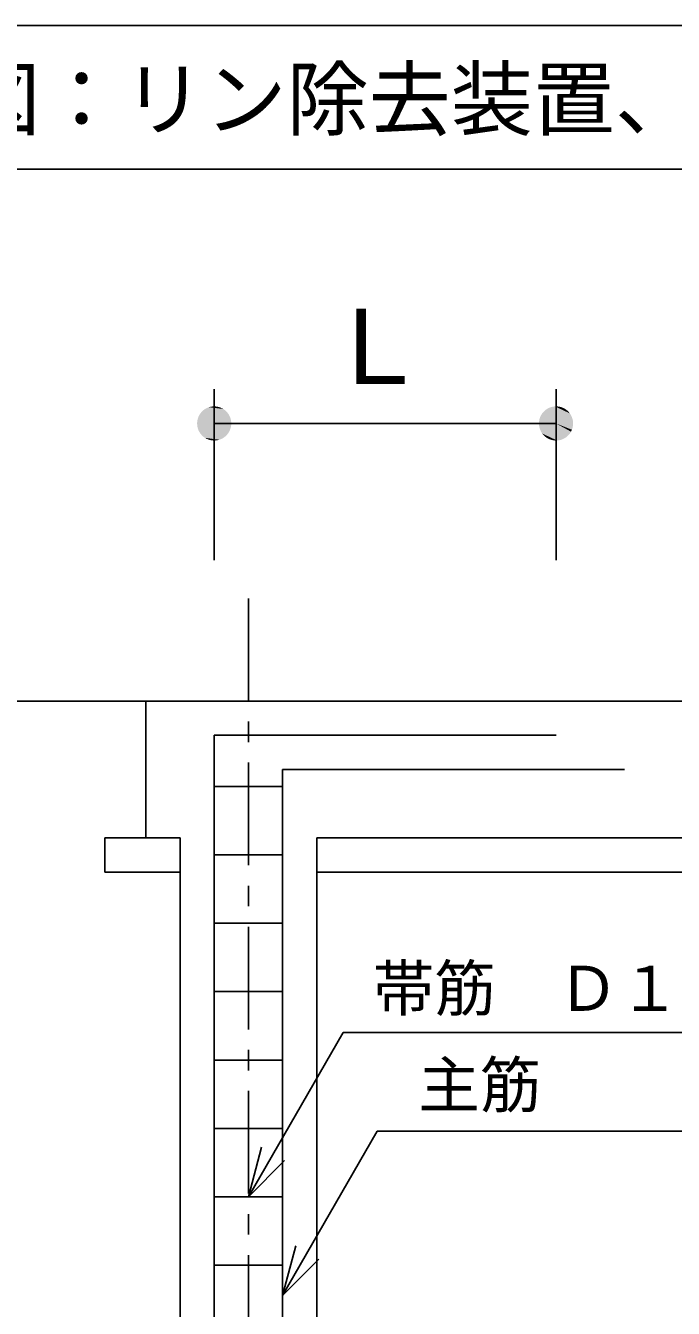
# Model space of a CAD drawing. Units: millimetres, scale not verified. Extents: x -23334 to 8910, y -6308 to 6308.
# Drawn here: x 162 to 1109, y 1041 to 2917 of the extents above; entities that cross this region are included whole.
import ezdxf
from ezdxf.enums import TextEntityAlignment as Align

# ---------------------------------------------------------------- set-up
doc = ezdxf.new("R2010")
doc.units = ezdxf.units.MM
doc.header["$LTSCALE"] = 30
doc.linetypes.add('CHAIN1', pattern=[8, 5, -1, 1, -1])
for name, color, linetype, lineweight in [('0-D_07', 7, 'Continuous', 25), ('0-E_製作', 5, 'Continuous', 25), ('1-A_SUNPO', 52, 'Continuous', 25)]:
    doc.layers.add(name, color=color, linetype=linetype, lineweight=lineweight)
doc.styles.add('ＭＳ ゴシック', font='')
doc.styles.get('ＭＳ ゴシック').set_extended_font_data('MS Gothic')

msp = doc.modelspace()

# ---------------------------------------------------------------- linework, layer by layer
at = {"layer": '0-D_07', "color": 3}
for p, q in [((2949.96, 2916.75), (-229.58, 2916.75)), ((2949.96, 2706.75), (-229.58, 2706.75))]:
    msp.add_line(p, q, dxfattribs=at)
at = {"layer": '0-E_製作', "color": 2, "linetype": 'CHAIN1'}
msp.add_line((487.78, 2079.24), (487.78, -416.78), dxfattribs=at)
at = {"layer": '0-E_製作', "color": 2}
for p, q in [((2512.48, 1929.24), (-777.22, 1929.24)), ((337.78, 1929.24), (337.78, 1729.24)), ((277.78, 1729.24), (277.78, 1679.24)), ((277.78, 1729.24), (387.78, 1729.24)), ((387.78, 1729.24), (387.78, 49.24)), ((587.78, 1729.24), (2227.78, 1729.24)), ((587.78, 1729.24), (587.78, 49.24)), ((607.78, 1729.24), (607.78, 1728.46)), ((277.78, 1679.24), (387.78, 1679.24)), ((587.78, 1679.24), (2227.78, 1679.24)), ((487.78, 1204.49), (626.35, 1444.49)), ((626.35, 1444.49), (1687.74, 1444.49)), ((507.19, 1276.93), (487.78, 1204.49)), ((487.78, 1204.49), (540.81, 1257.52)), ((557.19, 1132.88), (537.78, 1060.44)), ((537.78, 1060.44), (590.81, 1113.47))]:
    msp.add_line(p, q, dxfattribs=at)
at = {"layer": '0-E_製作', "color": 3}
for p, q in [((437.78, -100.76), (437.78, 1879.24)), ((437.78, 1879.24), (937.78, 1879.24)), ((537.78, -50.76), (537.78, 1829.24)), ((537.78, 1829.24), (1037.78, 1829.24)), ((437.78, 1804.49), (537.78, 1804.49)), ((437.78, 1704.49), (537.78, 1704.49)), ((437.78, 1604.49), (537.78, 1604.49)), ((437.78, 1504.49), (537.78, 1504.49)), ((437.78, 1404.49), (537.78, 1404.49)), ((437.78, 1304.49), (537.78, 1304.49)), ((437.78, 1204.49), (537.78, 1204.49)), ((437.78, 1104.49), (537.78, 1104.49))]:
    msp.add_line(p, q, dxfattribs=at)
at = {"layer": '0-E_製作', "color": 2}
msp.add_lwpolyline([(537.78, 1060.44), (676.34, 1300.44), (1656.35, 1300.44)], dxfattribs=at)
at = {"layer": '1-A_SUNPO', "color": 2}
for p, q in [((437.78, 2135.16), (437.78, 2385.16)), ((937.78, 2135.16), (937.78, 2385.16)), ((437.78, 2335.16), (937.78, 2335.16))]:
    msp.add_line(p, q, dxfattribs=at)
at = {"layer": '1-A_SUNPO'}
for points in [[(462.78, 2335.16), (413.56, 2341.37), (414.53, 2344.36)], [(462.58, 2338.29), (414.53, 2344.36), (415.87, 2347.2)], [(462.78, 2335.16), (414.53, 2344.36), (462.58, 2338.29)], [(461.99, 2341.37), (415.87, 2347.2), (417.55, 2349.85)], [(462.58, 2338.29), (415.87, 2347.2), (461.99, 2341.37)], [(461.02, 2344.36), (417.55, 2349.85), (419.55, 2352.27)], [(461.99, 2341.37), (417.55, 2349.85), (461.02, 2344.36)], [(459.69, 2347.2), (419.55, 2352.27), (421.84, 2354.42)], [(461.02, 2344.36), (419.55, 2352.27), (459.69, 2347.2)], [(458, 2349.85), (421.84, 2354.42), (424.38, 2356.27)], [(459.69, 2347.2), (421.84, 2354.42), (458, 2349.85)], [(456, 2352.27), (424.38, 2356.27), (427.13, 2357.78)], [(458, 2349.85), (424.38, 2356.27), (456, 2352.27)], [(453.71, 2354.42), (427.13, 2357.78), (430.05, 2358.93)], [(456, 2352.27), (427.13, 2357.78), (453.71, 2354.42)], [(451.17, 2356.27), (430.05, 2358.93), (433.09, 2359.71)], [(453.71, 2354.42), (430.05, 2358.93), (451.17, 2356.27)], [(448.42, 2357.78), (433.09, 2359.71), (436.21, 2360.11)], [(451.17, 2356.27), (433.09, 2359.71), (448.42, 2357.78)], [(445.5, 2358.93), (436.21, 2360.11), (439.35, 2360.11)], [(448.42, 2357.78), (436.21, 2360.11), (445.5, 2358.93)], [(445.5, 2358.93), (439.35, 2360.11), (442.46, 2359.71)], [(962.78, 2335.16), (913.56, 2341.37), (914.53, 2344.36)], [(962.78, 2335.16), (914.53, 2344.36), (915.87, 2347.2)], [(962.78, 2335.16), (915.87, 2347.2), (917.55, 2349.85)], [(962.78, 2335.16), (917.55, 2349.85), (919.55, 2352.27)], [(962.78, 2335.16), (919.55, 2352.27), (921.84, 2354.42)], [(962.58, 2338.29), (921.84, 2354.42), (924.38, 2356.27)], [(962.78, 2335.16), (921.84, 2354.42), (962.58, 2338.29)], [(961.99, 2341.37), (924.38, 2356.27), (927.13, 2357.78)], [(962.58, 2338.29), (924.38, 2356.27), (961.99, 2341.37)], [(961.02, 2344.36), (927.13, 2357.78), (930.05, 2358.93)], [(961.99, 2341.37), (927.13, 2357.78), (961.02, 2344.36)], [(959.69, 2347.2), (930.05, 2358.93), (933.09, 2359.71)], [(961.02, 2344.36), (930.05, 2358.93), (959.69, 2347.2)], [(958, 2349.85), (933.09, 2359.71), (936.21, 2360.11)], [(959.69, 2347.2), (933.09, 2359.71), (958, 2349.85)], [(956, 2352.27), (936.21, 2360.11), (939.35, 2360.11)], [(958, 2349.85), (936.21, 2360.11), (956, 2352.27)], [(953.71, 2354.42), (939.35, 2360.11), (942.46, 2359.71)], [(956, 2352.27), (939.35, 2360.11), (953.71, 2354.42)], [(951.17, 2356.27), (942.46, 2359.71), (945.5, 2358.93)], [(953.71, 2354.42), (942.46, 2359.71), (951.17, 2356.27)], [(951.17, 2356.27), (945.5, 2358.93), (948.42, 2357.78)], [(412.98, 2338.29), (437.73, 2335.16), (412.78, 2335.16)], [(437.73, 2335.15), (412.78, 2335.16), (437.73, 2335.16)], [(437.73, 2335.15), (412.78, 2335.16), (437.73, 2335.15)], [(437.73, 2335.14), (412.78, 2335.16), (437.73, 2335.15)], [(437.74, 2335.13), (412.78, 2335.16), (437.73, 2335.14)], [(437.74, 2335.13), (412.78, 2335.16), (437.74, 2335.13)], [(437.74, 2335.12), (412.78, 2335.16), (437.74, 2335.13)], [(437.75, 2335.12), (412.78, 2335.16), (437.74, 2335.12)], [(437.75, 2335.12), (412.78, 2335.16), (437.75, 2335.12)], [(437.76, 2335.11), (412.78, 2335.16), (437.75, 2335.12)], [(437.76, 2335.11), (412.78, 2335.16), (437.76, 2335.11)], [(437.77, 2335.11), (412.78, 2335.16), (437.76, 2335.11)], [(461.99, 2328.94), (412.78, 2335.16), (437.77, 2335.11)], [(461.02, 2325.95), (412.78, 2335.16), (461.99, 2328.94)], [(461.02, 2325.95), (412.98, 2332.02), (412.78, 2335.16)], [(462.78, 2335.16), (412.98, 2338.29), (413.56, 2341.37)], [(412.98, 2338.29), (437.73, 2335.16), (437.73, 2335.16)], [(412.98, 2338.29), (437.73, 2335.17), (437.73, 2335.16)], [(412.98, 2338.29), (437.73, 2335.18), (437.73, 2335.17)], [(412.98, 2338.29), (437.74, 2335.18), (437.73, 2335.18)], [(412.98, 2338.29), (437.74, 2335.19), (437.74, 2335.18)], [(412.98, 2338.29), (437.74, 2335.19), (437.74, 2335.19)], [(412.98, 2338.29), (437.75, 2335.2), (437.74, 2335.19)], [(412.98, 2338.29), (437.75, 2335.2), (437.75, 2335.2)], [(412.98, 2338.29), (437.76, 2335.2), (437.75, 2335.2)], [(412.98, 2338.29), (437.76, 2335.21), (437.76, 2335.2)], [(412.98, 2338.29), (437.77, 2335.21), (437.76, 2335.21)], [(412.98, 2338.29), (437.78, 2335.21), (437.77, 2335.21)], [(412.98, 2338.29), (437.78, 2335.21), (437.78, 2335.21)], [(462.78, 2335.16), (437.78, 2335.21), (412.98, 2338.29)], [(459.69, 2323.11), (412.98, 2332.02), (461.02, 2325.95)], [(459.69, 2323.11), (413.56, 2328.94), (412.98, 2332.02)], [(458, 2320.46), (413.56, 2328.94), (459.69, 2323.11)], [(458, 2320.46), (414.53, 2325.95), (413.56, 2328.94)], [(456, 2318.04), (414.53, 2325.95), (458, 2320.46)], [(456, 2318.04), (415.87, 2323.11), (414.53, 2325.95)], [(461.99, 2328.94), (437.77, 2335.11), (437.78, 2335.11)], [(462.78, 2335.16), (437.79, 2335.21), (437.78, 2335.21)], [(461.99, 2328.94), (437.78, 2335.11), (437.79, 2335.11)], [(461.99, 2328.94), (437.78, 2335.11), (437.78, 2335.11)], [(462.78, 2335.16), (437.79, 2335.21), (437.79, 2335.21)], [(462.78, 2335.16), (437.8, 2335.2), (437.79, 2335.21)], [(461.99, 2328.94), (437.79, 2335.11), (437.8, 2335.11)], [(461.99, 2328.94), (437.79, 2335.11), (437.79, 2335.11)], [(462.78, 2335.16), (437.81, 2335.2), (437.8, 2335.2)], [(461.99, 2328.94), (437.8, 2335.11), (437.81, 2335.12)], [(462.78, 2335.16), (437.81, 2335.2), (437.81, 2335.2)], [(462.78, 2335.16), (437.82, 2335.19), (437.81, 2335.2)], [(461.99, 2328.94), (437.81, 2335.12), (437.82, 2335.12)], [(461.99, 2328.94), (437.81, 2335.12), (437.81, 2335.12)], [(462.78, 2335.16), (437.82, 2335.19), (437.82, 2335.19)], [(462.78, 2335.16), (437.82, 2335.18), (437.82, 2335.19)], [(462.78, 2335.16), (437.83, 2335.18), (437.82, 2335.18)], [(461.99, 2328.94), (437.82, 2335.13), (437.83, 2335.14)], [(461.99, 2328.94), (437.82, 2335.13), (437.82, 2335.13)], [(461.99, 2328.94), (437.82, 2335.12), (437.82, 2335.13)], [(462.78, 2335.16), (437.83, 2335.17), (437.83, 2335.18)], [(462.78, 2335.16), (437.83, 2335.16), (437.83, 2335.17)], [(462.58, 2332.02), (437.83, 2335.16), (462.78, 2335.16)], [(461.99, 2328.94), (437.83, 2335.16), (462.58, 2332.02)], [(461.99, 2328.94), (437.83, 2335.15), (437.83, 2335.16)], [(437.83, 2335.16), (437.83, 2335.16), (462.78, 2335.16)], [(461.99, 2328.94), (437.83, 2335.15), (437.83, 2335.15)], [(461.99, 2328.94), (437.83, 2335.14), (437.83, 2335.15)], [(912.98, 2338.29), (937.73, 2335.16), (912.78, 2335.16)], [(937.73, 2335.15), (912.78, 2335.16), (937.73, 2335.16)], [(937.73, 2335.15), (912.78, 2335.16), (937.73, 2335.15)], [(937.73, 2335.14), (912.78, 2335.16), (937.73, 2335.15)], [(937.74, 2335.13), (912.78, 2335.16), (937.73, 2335.14)], [(937.74, 2335.13), (912.78, 2335.16), (937.74, 2335.13)], [(937.74, 2335.12), (912.78, 2335.16), (937.74, 2335.13)], [(937.75, 2335.12), (912.78, 2335.16), (937.74, 2335.12)], [(937.75, 2335.12), (912.78, 2335.16), (937.75, 2335.12)], [(937.76, 2335.11), (912.78, 2335.16), (937.75, 2335.12)], [(959.69, 2323.11), (912.78, 2335.16), (937.76, 2335.11)], [(958, 2320.46), (912.78, 2335.16), (959.69, 2323.11)], [(956, 2318.04), (912.78, 2335.16), (958, 2320.46)], [(953.71, 2315.89), (912.78, 2335.16), (956, 2318.04)], [(953.71, 2315.89), (912.98, 2332.02), (912.78, 2335.16)], [(962.78, 2335.16), (912.98, 2338.29), (913.56, 2341.37)], [(912.98, 2338.29), (937.73, 2335.16), (937.73, 2335.16)], [(912.98, 2338.29), (937.73, 2335.17), (937.73, 2335.16)], [(912.98, 2338.29), (937.73, 2335.18), (937.73, 2335.17)], [(912.98, 2338.29), (937.74, 2335.18), (937.73, 2335.18)], [(912.98, 2338.29), (937.74, 2335.19), (937.74, 2335.18)], [(912.98, 2338.29), (937.74, 2335.19), (937.74, 2335.19)], [(912.98, 2338.29), (937.75, 2335.2), (937.74, 2335.19)], [(912.98, 2338.29), (937.75, 2335.2), (937.75, 2335.2)], [(912.98, 2338.29), (937.76, 2335.2), (937.75, 2335.2)], [(912.98, 2338.29), (937.76, 2335.21), (937.76, 2335.2)], [(912.98, 2338.29), (937.77, 2335.21), (937.76, 2335.21)], [(912.98, 2338.29), (937.78, 2335.21), (937.77, 2335.21)], [(912.98, 2338.29), (937.78, 2335.21), (937.78, 2335.21)], [(962.78, 2335.16), (937.78, 2335.21), (912.98, 2338.29)], [(951.17, 2314.05), (912.98, 2332.02), (953.71, 2315.89)], [(951.17, 2314.05), (913.56, 2328.94), (912.98, 2332.02)], [(948.42, 2312.54), (913.56, 2328.94), (951.17, 2314.05)], [(948.42, 2312.54), (914.53, 2325.95), (913.56, 2328.94)], [(945.5, 2311.38), (914.53, 2325.95), (948.42, 2312.54)], [(945.5, 2311.38), (915.87, 2323.11), (914.53, 2325.95)], [(959.69, 2323.11), (937.76, 2335.11), (937.77, 2335.11)], [(959.69, 2323.11), (937.76, 2335.11), (937.76, 2335.11)], [(959.69, 2323.11), (937.77, 2335.11), (937.78, 2335.11)], [(962.78, 2335.16), (937.79, 2335.21), (937.78, 2335.21)], [(959.69, 2323.11), (937.78, 2335.11), (937.79, 2335.11)], [(959.69, 2323.11), (937.78, 2335.11), (937.78, 2335.11)], [(962.78, 2335.16), (937.79, 2335.21), (937.79, 2335.21)], [(962.78, 2335.16), (937.8, 2335.2), (937.79, 2335.21)], [(959.69, 2323.11), (937.79, 2335.11), (937.8, 2335.11)], [(959.69, 2323.11), (937.79, 2335.11), (937.79, 2335.11)], [(962.78, 2335.16), (937.81, 2335.2), (937.8, 2335.2)], [(959.69, 2323.11), (937.8, 2335.11), (937.81, 2335.12)], [(962.78, 2335.16), (937.81, 2335.2), (937.81, 2335.2)], [(962.78, 2335.16), (937.82, 2335.19), (937.81, 2335.2)], [(959.69, 2323.11), (937.81, 2335.12), (937.82, 2335.12)], [(959.69, 2323.11), (937.81, 2335.12), (937.81, 2335.12)], [(962.78, 2335.16), (937.82, 2335.19), (937.82, 2335.19)], [(962.78, 2335.16), (937.82, 2335.18), (937.82, 2335.19)], [(962.78, 2335.16), (937.83, 2335.18), (937.82, 2335.18)], [(959.69, 2323.11), (937.82, 2335.13), (937.83, 2335.14)], [(959.69, 2323.11), (937.82, 2335.13), (937.82, 2335.13)], [(959.69, 2323.11), (937.82, 2335.12), (937.82, 2335.13)], [(962.78, 2335.16), (937.83, 2335.17), (937.83, 2335.18)], [(962.78, 2335.16), (937.83, 2335.16), (937.83, 2335.17)], [(962.58, 2332.02), (937.83, 2335.16), (962.78, 2335.16)], [(961.99, 2328.94), (937.83, 2335.16), (962.58, 2332.02)], [(961.02, 2325.95), (937.83, 2335.16), (961.99, 2328.94)], [(959.69, 2323.11), (937.83, 2335.16), (961.02, 2325.95)], [(959.69, 2323.11), (937.83, 2335.15), (937.83, 2335.16)], [(937.83, 2335.16), (937.83, 2335.16), (962.78, 2335.16)], [(959.69, 2323.11), (937.83, 2335.15), (937.83, 2335.15)], [(959.69, 2323.11), (937.83, 2335.14), (937.83, 2335.15)], [(453.71, 2315.89), (415.87, 2323.11), (456, 2318.04)], [(453.71, 2315.89), (417.55, 2320.46), (415.87, 2323.11)], [(451.17, 2314.05), (417.55, 2320.46), (453.71, 2315.89)], [(451.17, 2314.05), (419.55, 2318.04), (417.55, 2320.46)], [(448.42, 2312.54), (419.55, 2318.04), (451.17, 2314.05)], [(448.42, 2312.54), (421.84, 2315.89), (419.55, 2318.04)], [(445.5, 2311.38), (421.84, 2315.89), (448.42, 2312.54)], [(445.5, 2311.38), (424.38, 2314.05), (421.84, 2315.89)], [(442.46, 2310.6), (424.38, 2314.05), (445.5, 2311.38)], [(442.46, 2310.6), (427.13, 2312.54), (424.38, 2314.05)], [(439.35, 2310.21), (427.13, 2312.54), (442.46, 2310.6)], [(439.35, 2310.21), (430.05, 2311.38), (427.13, 2312.54)], [(436.21, 2310.21), (430.05, 2311.38), (439.35, 2310.21)], [(436.21, 2310.21), (433.09, 2310.6), (430.05, 2311.38)], [(942.46, 2310.6), (915.87, 2323.11), (945.5, 2311.38)], [(942.46, 2310.6), (917.55, 2320.46), (915.87, 2323.11)], [(939.35, 2310.21), (917.55, 2320.46), (942.46, 2310.6)], [(939.35, 2310.21), (919.55, 2318.04), (917.55, 2320.46)], [(936.21, 2310.21), (919.55, 2318.04), (939.35, 2310.21)], [(936.21, 2310.21), (921.84, 2315.89), (919.55, 2318.04)], [(933.09, 2310.6), (921.84, 2315.89), (936.21, 2310.21)], [(933.09, 2310.6), (924.38, 2314.05), (921.84, 2315.89)], [(930.05, 2311.38), (924.38, 2314.05), (933.09, 2310.6)], [(930.05, 2311.38), (927.13, 2312.54), (924.38, 2314.05)]]:
    msp.add_solid(points, dxfattribs=at)

# ---------------------------------------------------------------- texts
at = {"layer": '0-D_07', "color": 4, "style": 'ＭＳ ゴシック'}
msp.add_text('参考図：リン除去装置、ブロワ\u3000平断面図', height=87.98, dxfattribs=at).set_placement((-176.28, 2739.23), align=Align.BOTTOM_LEFT)
at = {"layer": '0-E_製作', "color": 4, "style": 'ＭＳ ゴシック'}
for s, p in [('帯筋\u3000Ｄ１０－１００＠', (669.81, 1456.58)), ('主筋', (736.35, 1315.44))]:
    msp.add_text(s, height=65.98, dxfattribs=at).set_placement(p, align=Align.BOTTOM_LEFT)
at = {"layer": '1-A_SUNPO', "color": 4, "style": 'ＭＳ ゴシック'}
msp.add_text('Ｌ', height=110, dxfattribs=at).set_placement((600.28, 2359.89), align=Align.BOTTOM_LEFT)

doc.saveas('drawing.dxf')
